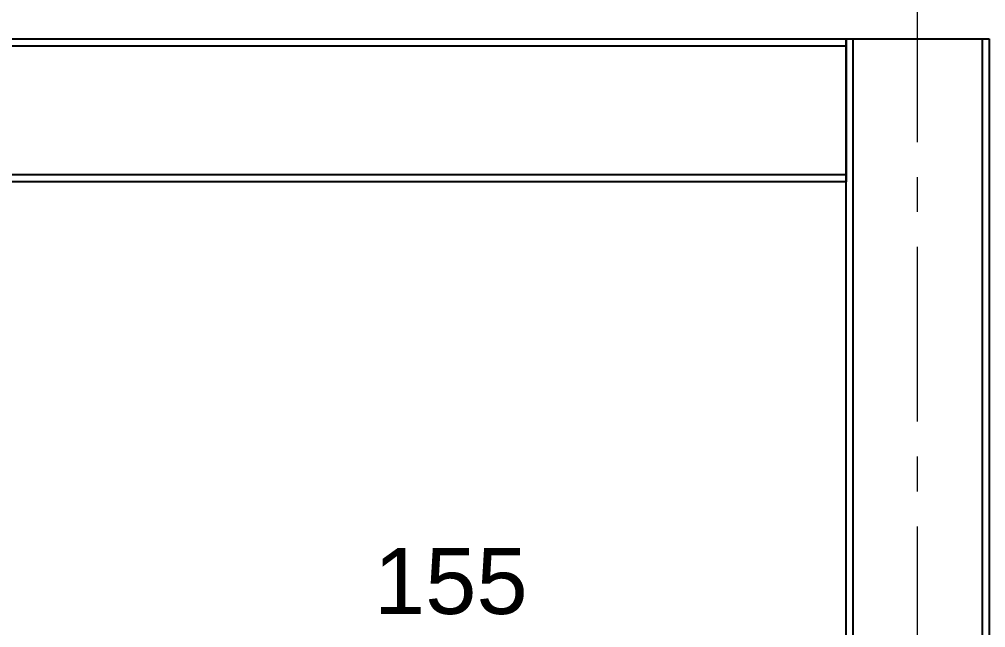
# Model space of a CAD drawing. Header units: millimetres. Extents: x 3220 to 226993, y 817 to 176024.
# Drawn here: x 102055 to 104690, y 101936 to 103595 of the extents above; entities that cross this region are included whole.
import ezdxf

# ---------------------------------------------------------------- set-up
doc = ezdxf.new("R2010")
doc.units = ezdxf.units.MM
doc.linetypes.add('AXES', pattern=[50.8, 31.75, -6.35, 6.35, -6.35])
doc.layers.add('Axe', color=1, linetype='AXES', lineweight=9)
doc.layers.add('Repère', color=76, linetype='Continuous')
doc.styles.get("Standard").update_dxf_attribs({"font": 'arial.ttf'})

# ---------------------------------------------------------------- blocks, each defined once
blk = doc.blocks.new('section 6-5')
for points in [[(8805, 25610), (3195, 25610), (3195, 26000), (8805, 26000)], [(3195, 25981), (8805, 25981), (8805, 25629), (3195, 25629)], [(9195, 26000), (9195, 21020), (8805, 21020), (8805, 26000)], [(8824, 21020), (8824, 26000), (9176, 26000), (9176, 21020)]]:
    blk.add_lwpolyline(points, close=True)
at = {"layer": 'Axe', "ltscale": 15}
blk.add_line((9000, -4000), (9000, 33046.2), dxfattribs=at)

msp = doc.modelspace()

# ---------------------------------------------------------------- block references
msp.add_blockref('section 6-5', (95504.1, 77542.4))

# ---------------------------------------------------------------- texts
at = {"layer": 'Repère', "insert": (103021.4, 102153.6), "char_height": 180, "attachment_point": 1}
msp.add_mtext_dynamic_manual_height_columns('155', width=631.382, gutter_width=12.5, heights=[0], dxfattribs=at)

doc.saveas('drawing.dxf')
